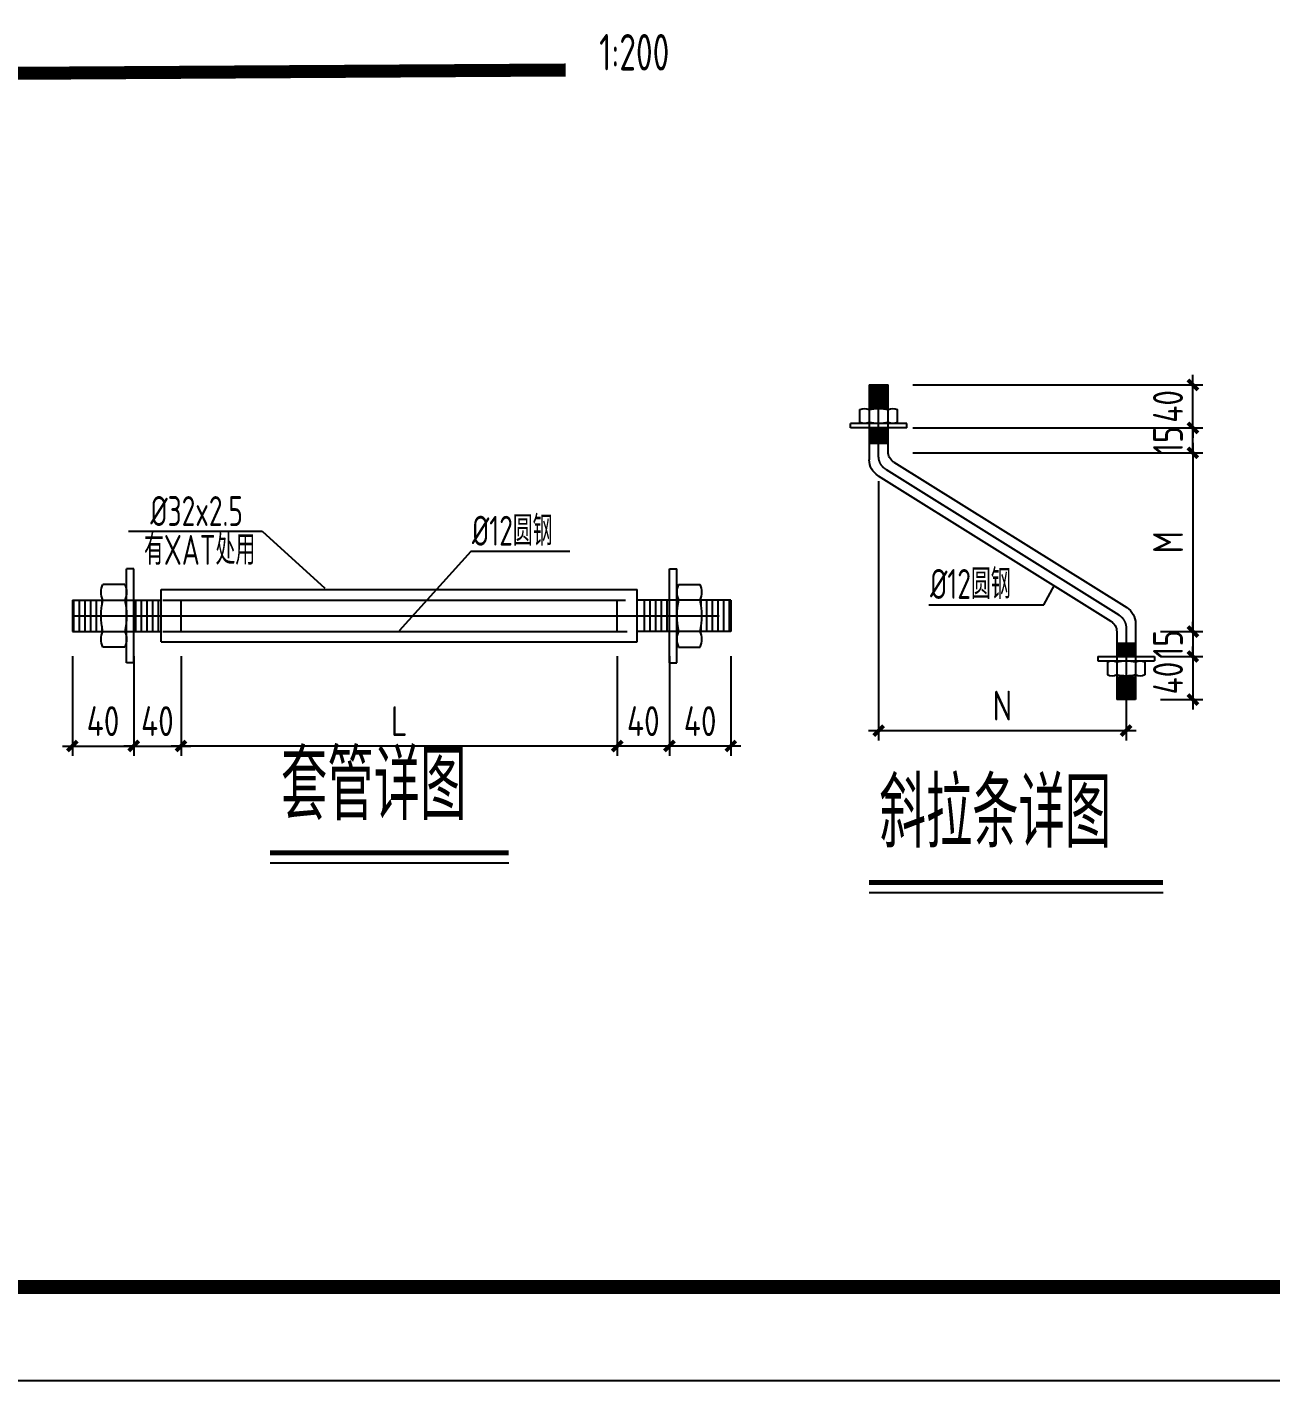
# Model space of a CAD drawing. Extents: x 180850 to 1399066, y 113487 to 334416.
# Drawn here: x 1079117 to 1097858, y 136382 to 156780 of the extents above; entities that cross this region are included whole.
import ezdxf
from ezdxf.enums import TextEntityAlignment as Align

# ---------------------------------------------------------------- set-up
doc = ezdxf.new("R2010")
doc.units = 0
doc.header["$LTSCALE"] = 1000
doc.linetypes.add('ACAD_ISO04W100', pattern=[30.5, 24, -3, 0.5, -3])
for name, color, linetype in [('DIM', 146, 'Continuous'), ('DIM_SYMB', 3, 'Continuous'), ('NUM', 7, 'Continuous'), ('PUB_TITLE', 4, 'Continuous'), ('PZ', 202, 'Continuous'), ('THIN', 7, 'Continuous'), ('引出线', 3, 'Continuous'), ('轴线', 8, 'ACAD_ISO04W100')]:
    doc.layers.add(name, color=color, linetype=linetype)
doc.styles.add('TSSD_Dimension', font='Tssdeng.shx', dxfattribs={"width": 0.8, "bigfont": 'hztxt.shx'})
doc.styles.add('TSSD_Norm', font='tssdeng.shx', dxfattribs={"bigfont": 'hztxt.shx'})
doc.styles.add('标准字体', font='tssdeng.shx', dxfattribs={"width": 0.7, "bigfont": 'tssdchn.shx'})
doc.dimstyles.new('TSSD_15_150', dxfattribs={"dimtxt": 450, "dimasz": 150, "dimexe": 150, "dimexo": 375, "dimgap": 150, "dimtad": 1, "dimdec": 0, "dimlfac": 0.1, "dimzin": 0, "dimdsep": 46, "dimtxsty": 'TSSD_Dimension', "dimblk": 'ARCHTICK', "dimblk1": 'ARCHTICK', "dimblk2": 'ARCHTICK', "dimcen": 0, "dimdle": 150, "dimclrt": 7, "dimadec": 0, "dimazin": 0, "dimtfac": 1, "dimtdec": 0, "dimtix": 1, "dimtmove": 2, "dimatfit": 3, "dimfxl": 1, "dimtolj": 1, "dimtzin": 0, "dimarcsym": 0})

# ---------------------------------------------------------------- blocks, each defined once
blk = doc.blocks.new('_ArchTick')
at = {"color": 0, "linetype": 'ByBlock', "const_width": 0.4}
blk.add_lwpolyline([(-0.5, -0.5), (0.5, 0.5)], dxfattribs=at)
blk = doc.blocks.new('*D693')
at = {"layer": 'Defpoints', "color": 0, "transparency": 16777216}
for p in [(1088009, 147676), (1088795, 147676), (1088009, 145948)]:
    blk.add_point(p, dxfattribs=at)
at = {"layer": 'DIM', "color": 0, "lineweight": -2, "transparency": 16777216}
for p, q in [((1088009, 147301), (1088009, 145798)), ((1088795, 147301), (1088795, 145798)), ((1088945, 145948), (1087859, 145948))]:
    blk.add_line(p, q, dxfattribs=at)
at = {"layer": 'DIM', "color": 0, "lineweight": -2, "transparency": 16777216, "xscale": 150, "yscale": 150, "zscale": 150, "rotation": 180}
blk.add_blockref('_ArchTick', (1088009, 145948), dxfattribs=at)
at = {"layer": 'DIM', "color": 0, "lineweight": -2, "transparency": 16777216, "xscale": 150, "yscale": 150, "zscale": 150}
blk.add_blockref('_ArchTick', (1088795, 145948), dxfattribs=at)
at = {"layer": 'DIM', "color": 7, "transparency": 16777216, "insert": (1088402, 146323), "char_height": 450, "attachment_point": 5, "style": 'TSSD_Dimension'}
blk.add_mtext('\\A1;40', dxfattribs=at)
blk = doc.blocks.new('*D694')
at = {"layer": 'Defpoints', "color": 0, "transparency": 16777216}
for p in [(1088795, 147676), (1089720, 147676), (1088795, 145948)]:
    blk.add_point(p, dxfattribs=at)
at = {"layer": 'DIM', "color": 0, "lineweight": -2, "transparency": 16777216}
for p, q in [((1088795, 147301), (1088795, 145798)), ((1089720, 147301), (1089720, 145798)), ((1089870, 145948), (1088645, 145948))]:
    blk.add_line(p, q, dxfattribs=at)
at = {"layer": 'DIM', "color": 0, "lineweight": -2, "transparency": 16777216, "xscale": 150, "yscale": 150, "zscale": 150, "rotation": 180}
blk.add_blockref('_ArchTick', (1088795, 145948), dxfattribs=at)
at = {"layer": 'DIM', "color": 0, "lineweight": -2, "transparency": 16777216, "xscale": 150, "yscale": 150, "zscale": 150}
blk.add_blockref('_ArchTick', (1089720, 145948), dxfattribs=at)
at = {"layer": 'DIM', "color": 7, "transparency": 16777216, "insert": (1089258, 146323), "char_height": 450, "attachment_point": 5, "style": 'TSSD_Dimension'}
blk.add_mtext('\\A1;40', dxfattribs=at)
blk = doc.blocks.new('*D695')
at = {"layer": 'Defpoints', "color": 0, "transparency": 16777216}
for p in [(1080725, 147676), (1081437, 147676), (1081437, 145948)]:
    blk.add_point(p, dxfattribs=at)
at = {"layer": 'DIM', "color": 0, "lineweight": -2, "transparency": 16777216}
for p, q in [((1080725, 147301), (1080725, 145798)), ((1081437, 147301), (1081437, 145798)), ((1080725, 145948), (1080575, 145948)), ((1080725, 145948), (1081437, 145948)), ((1081437, 145948), (1081587, 145948))]:
    blk.add_line(p, q, dxfattribs=at)
at = {"layer": 'DIM', "color": 0, "lineweight": -2, "transparency": 16777216, "xscale": 150, "yscale": 150, "zscale": 150}
blk.add_blockref('_ArchTick', (1080725, 145948), dxfattribs=at)
at = {"layer": 'DIM', "color": 0, "lineweight": -2, "transparency": 16777216, "xscale": 150, "yscale": 150, "zscale": 150, "rotation": 180}
blk.add_blockref('_ArchTick', (1081437, 145948), dxfattribs=at)
at = {"layer": 'DIM', "color": 7, "transparency": 16777216, "insert": (1081081, 146323), "char_height": 450, "attachment_point": 5, "style": 'TSSD_Dimension'}
blk.add_mtext('\\A1;40', dxfattribs=at)
blk = doc.blocks.new('*D696')
at = {"layer": 'Defpoints', "color": 0, "transparency": 16777216}
for p in [(1079800, 147676), (1080725, 147676), (1080725, 145948)]:
    blk.add_point(p, dxfattribs=at)
at = {"layer": 'DIM', "color": 0, "lineweight": -2, "transparency": 16777216}
for p, q in [((1079800, 147301), (1079800, 145798)), ((1080725, 147301), (1080725, 145798)), ((1079650, 145948), (1080875, 145948))]:
    blk.add_line(p, q, dxfattribs=at)
at = {"layer": 'DIM', "color": 0, "lineweight": -2, "transparency": 16777216, "xscale": 150, "yscale": 150, "zscale": 150, "rotation": 180}
blk.add_blockref('_ArchTick', (1079800, 145948), dxfattribs=at)
at = {"layer": 'DIM', "color": 0, "lineweight": -2, "transparency": 16777216, "xscale": 150, "yscale": 150, "zscale": 150}
blk.add_blockref('_ArchTick', (1080725, 145948), dxfattribs=at)
at = {"layer": 'DIM', "color": 7, "transparency": 16777216, "insert": (1080262, 146323), "char_height": 450, "attachment_point": 5, "style": 'TSSD_Dimension'}
blk.add_mtext('\\A1;40', dxfattribs=at)
blk = doc.blocks.new('*D697')
at = {"layer": 'Defpoints', "color": 0, "transparency": 16777216}
for p in [(1081437, 147676), (1088009, 147676), (1081437, 145948)]:
    blk.add_point(p, dxfattribs=at)
at = {"layer": 'DIM', "color": 0, "lineweight": -2, "transparency": 16777216}
for p, q in [((1081437, 147301), (1081437, 145798)), ((1088009, 147301), (1088009, 145798)), ((1088159, 145948), (1081287, 145948))]:
    blk.add_line(p, q, dxfattribs=at)
at = {"layer": 'DIM', "color": 0, "lineweight": -2, "transparency": 16777216, "xscale": 150, "yscale": 150, "zscale": 150, "rotation": 180}
blk.add_blockref('_ArchTick', (1081437, 145948), dxfattribs=at)
at = {"layer": 'DIM', "color": 0, "lineweight": -2, "transparency": 16777216, "xscale": 150, "yscale": 150, "zscale": 150}
blk.add_blockref('_ArchTick', (1088009, 145948), dxfattribs=at)
at = {"layer": 'DIM', "color": 7, "transparency": 16777216, "insert": (1084723, 146323), "char_height": 450, "attachment_point": 5, "style": 'TSSD_Dimension'}
blk.add_mtext('\\A1;L', dxfattribs=at)
blk = doc.blocks.new('*D698')
at = {"layer": 'Defpoints', "color": 0, "transparency": 16777216}
for p in [(1095818, 147671), (1096038, 147297), (1096682, 147297)]:
    blk.add_point(p, dxfattribs=at)
at = {"layer": 'DIM', "color": 0, "lineweight": -2, "transparency": 16777216}
for p, q in [((1096682, 147671), (1096682, 147821)), ((1096193, 147671), (1096832, 147671)), ((1096682, 147671), (1096682, 147297)), ((1096413, 147297), (1096832, 147297)), ((1096682, 147297), (1096682, 147147))]:
    blk.add_line(p, q, dxfattribs=at)
at = {"layer": 'DIM', "color": 0, "lineweight": -2, "transparency": 16777216, "xscale": 150, "yscale": 150, "zscale": 150}
for p, rotation in [((1096682, 147671), 270), ((1096682, 147297), 90)]:
    blk.add_blockref('_ArchTick', p, dxfattribs=dict(at, rotation=rotation))
at = {"layer": 'DIM', "color": 7, "transparency": 16777216, "insert": (1096307, 147484), "char_height": 450, "attachment_point": 5, "rotation": 90, "style": 'TSSD_Dimension'}
blk.add_mtext('\\A1;15', dxfattribs=at)
blk = doc.blocks.new('*D699')
at = {"layer": 'Defpoints', "color": 0, "transparency": 16777216}
for p in [(1095818, 147297), (1095818, 146648), (1096682, 146648)]:
    blk.add_point(p, dxfattribs=at)
at = {"layer": 'DIM', "color": 0, "lineweight": -2, "transparency": 16777216}
for p, q in [((1096193, 147297), (1096832, 147297)), ((1096682, 147297), (1096682, 147447)), ((1096682, 147297), (1096682, 146648)), ((1096193, 146648), (1096832, 146648)), ((1096682, 146648), (1096682, 146498))]:
    blk.add_line(p, q, dxfattribs=at)
at = {"layer": 'DIM', "color": 0, "lineweight": -2, "transparency": 16777216, "xscale": 150, "yscale": 150, "zscale": 150}
for p, rotation in [((1096682, 147297), 270), ((1096682, 146648), 90)]:
    blk.add_blockref('_ArchTick', p, dxfattribs=dict(at, rotation=rotation))
at = {"layer": 'DIM', "color": 7, "transparency": 16777216, "insert": (1096307, 146972), "char_height": 450, "attachment_point": 5, "rotation": 90, "style": 'TSSD_Dimension'}
blk.add_mtext('\\A1;40', dxfattribs=at)
blk = doc.blocks.new('*D700')
at = {"layer": 'Defpoints', "color": 0, "transparency": 16777216}
for p in [(1091947, 150314), (1095676, 147185), (1095676, 146180)]:
    blk.add_point(p, dxfattribs=at)
at = {"layer": 'DIM', "color": 0, "lineweight": -2, "transparency": 16777216}
for p, q in [((1091947, 149939), (1091947, 146030)), ((1095676, 146810), (1095676, 146030)), ((1091797, 146180), (1095826, 146180))]:
    blk.add_line(p, q, dxfattribs=at)
at = {"layer": 'DIM', "color": 0, "lineweight": -2, "transparency": 16777216, "xscale": 150, "yscale": 150, "zscale": 150, "rotation": 180}
blk.add_blockref('_ArchTick', (1091947, 146180), dxfattribs=at)
at = {"layer": 'DIM', "color": 0, "lineweight": -2, "transparency": 16777216, "xscale": 150, "yscale": 150, "zscale": 150}
blk.add_blockref('_ArchTick', (1095676, 146180), dxfattribs=at)
at = {"layer": 'DIM', "color": 7, "transparency": 16777216, "insert": (1093812, 146555), "char_height": 450, "attachment_point": 5, "style": 'TSSD_Dimension'}
blk.add_mtext('\\A1;N', dxfattribs=at)
blk = doc.blocks.new('*D701')
at = {"layer": 'Defpoints', "color": 0, "transparency": 16777216}
for p in [(1092089, 150366), (1095818, 147671), (1096682, 147671)]:
    blk.add_point(p, dxfattribs=at)
at = {"layer": 'DIM', "color": 0, "lineweight": -2, "transparency": 16777216}
for p, q in [((1092464, 150366), (1096832, 150366)), ((1096682, 150516), (1096682, 147521)), ((1096193, 147671), (1096832, 147671))]:
    blk.add_line(p, q, dxfattribs=at)
at = {"layer": 'DIM', "color": 0, "lineweight": -2, "transparency": 16777216, "xscale": 150, "yscale": 150, "zscale": 150}
for p, rotation in [((1096682, 150366), 90), ((1096682, 147671), 270)]:
    blk.add_blockref('_ArchTick', p, dxfattribs=dict(at, rotation=rotation))
at = {"layer": 'DIM', "color": 7, "transparency": 16777216, "insert": (1096307, 149019), "char_height": 450, "attachment_point": 5, "rotation": 90, "style": 'TSSD_Dimension'}
blk.add_mtext('\\A1;M', dxfattribs=at)
blk = doc.blocks.new('*D702')
at = {"layer": 'Defpoints', "color": 0, "transparency": 16777216}
for p in [(1092305, 150740), (1096682, 150740), (1092089, 150366)]:
    blk.add_point(p, dxfattribs=at)
at = {"layer": 'DIM', "color": 0, "lineweight": -2, "transparency": 16777216}
for p, q in [((1096682, 150740), (1096682, 150890)), ((1092680, 150740), (1096832, 150740)), ((1096682, 150366), (1096682, 150740)), ((1092464, 150366), (1096832, 150366)), ((1096682, 150366), (1096682, 150216))]:
    blk.add_line(p, q, dxfattribs=at)
at = {"layer": 'DIM', "color": 0, "lineweight": -2, "transparency": 16777216, "xscale": 150, "yscale": 150, "zscale": 150}
for p, rotation in [((1096682, 150740), 270), ((1096682, 150366), 90)]:
    blk.add_blockref('_ArchTick', p, dxfattribs=dict(at, rotation=rotation))
at = {"layer": 'DIM', "color": 7, "transparency": 16777216, "insert": (1096307, 150553), "char_height": 450, "attachment_point": 5, "rotation": 90, "style": 'TSSD_Dimension'}
blk.add_mtext('\\A1;15', dxfattribs=at)
blk = doc.blocks.new('*D703')
at = {"layer": 'Defpoints', "color": 0, "transparency": 16777216}
for p in [(1092089, 151389), (1096682, 151389), (1092089, 150740)]:
    blk.add_point(p, dxfattribs=at)
at = {"layer": 'DIM', "color": 0, "lineweight": -2, "transparency": 16777216}
for p, q in [((1092464, 151389), (1096832, 151389)), ((1096682, 151389), (1096682, 151539)), ((1096682, 150740), (1096682, 151389)), ((1092464, 150740), (1096832, 150740)), ((1096682, 150740), (1096682, 150590))]:
    blk.add_line(p, q, dxfattribs=at)
at = {"layer": 'DIM', "color": 0, "lineweight": -2, "transparency": 16777216, "xscale": 150, "yscale": 150, "zscale": 150}
for p, rotation in [((1096682, 151389), 270), ((1096682, 150740), 90)]:
    blk.add_blockref('_ArchTick', p, dxfattribs=dict(at, rotation=rotation))
at = {"layer": 'DIM', "color": 7, "transparency": 16777216, "insert": (1096307, 151065), "char_height": 450, "attachment_point": 5, "rotation": 90, "style": 'TSSD_Dimension'}
blk.add_mtext('\\A1;40', dxfattribs=at)

msp = doc.modelspace()

# ---------------------------------------------------------------- hatches: boundary and pattern name
at = {"layer": 'PZ'}
h = msp.add_hatch(dxfattribs=at)
h.set_pattern_fill('ANSI31', color=256, scale=5.24401, angle=135, style=0)
h.set_pattern_definition([(360, (-125987.457, 2988565.14), (3e-15, -29.9695162), [])])
edge = h.paths.add_edge_path()
edge.add_line((1091947.26, 151389.49), (1091947.26, 151034.32))
edge.add_ellipse((1091947.26, 150403.34), major_axis=(-446.17, 446.17), ratio=1, start_angle=-45, end_angle=-32.032716)
edge.add_line((1091805.67, 151018.22), (1091805.67, 151389.49))
edge.add_line((1091805.67, 151389.49), (1091947.26, 151389.49))
edge = h.paths.add_edge_path()
edge.add_line((1092088.85, 151389.49), (1092088.85, 151018.22))
edge.add_ellipse((1091947.26, 150403.34), major_axis=(-446.17, 446.17), ratio=1, start_angle=-57.967284, end_angle=-45)
edge.add_line((1091947.26, 151034.32), (1091947.26, 151389.49))
edge.add_line((1091947.26, 151389.49), (1092088.85, 151389.49))
h.paths.add_polyline_path([(1091947.26, 150739.9), (1091947.26, 150511.89), (1091805.67, 150511.89), (1091805.67, 150739.9)])
h.paths.add_polyline_path([(1092088.85, 150739.9), (1092088.85, 150511.89), (1091947.26, 150511.89), (1091947.26, 150739.9)])
h = msp.add_hatch(color=256, dxfattribs=at)
edge = h.paths.add_edge_path()
edge.add_line((1091805.67, 151018.22), (1091805.67, 151034.32))
edge.add_line((1091805.67, 151034.32), (1091947.26, 151034.32))
edge.add_ellipse((1091947.26, 150403.34), major_axis=(446.17, 446.17), ratio=1, start_angle=45, end_angle=57.967284)
edge = h.paths.add_edge_path()
edge.add_ellipse((1091734.88, 150870.54), major_axis=(-115.81, 115.81), ratio=1, start_angle=-70.610722, end_angle=-45)
edge.add_line((1091734.88, 151034.32), (1091805.67, 151034.32))
edge.add_line((1091805.67, 151034.32), (1091805.67, 151018.22))
h = msp.add_hatch(color=256, dxfattribs=at)
edge = h.paths.add_edge_path()
edge.add_line((1092088.85, 151018.22), (1092088.85, 151034.32))
edge.add_line((1092088.85, 151034.32), (1091947.26, 151034.32))
edge.add_ellipse((1091947.26, 150403.34), major_axis=(-446.17, 446.17), ratio=1, start_angle=302.032716, end_angle=315, ccw=False)
edge = h.paths.add_edge_path()
edge.add_ellipse((1092159.65, 150870.54), major_axis=(115.81, 115.81), ratio=1, start_angle=405, end_angle=430.610722, ccw=False)
edge.add_line((1092159.65, 151034.32), (1092088.85, 151034.32))
edge.add_line((1092088.85, 151034.32), (1092088.85, 151018.22))
h = msp.add_hatch(color=256, dxfattribs=at)
edge = h.paths.add_edge_path()
edge.add_line((1091805.67, 150822.06), (1091805.67, 150805.97))
edge.add_line((1091805.67, 150805.97), (1091947.26, 150805.97))
edge.add_ellipse((1091947.26, 151436.95), major_axis=(446.17, 446.17), ratio=1, start_angle=212.032716, end_angle=225, ccw=False)
edge = h.paths.add_edge_path()
edge.add_ellipse((1091734.88, 150969.75), major_axis=(-115.81, 115.81), ratio=1, start_angle=135, end_angle=160.610722, ccw=False)
edge.add_line((1091734.88, 150805.97), (1091805.67, 150805.97))
edge.add_line((1091805.67, 150805.97), (1091805.67, 150822.06))
h = msp.add_hatch(color=256, dxfattribs=at)
edge = h.paths.add_edge_path()
edge.add_line((1092088.85, 150822.06), (1092088.85, 150805.97))
edge.add_line((1092088.85, 150805.97), (1091947.26, 150805.97))
edge.add_ellipse((1091947.26, 151436.95), major_axis=(-446.17, 446.17), ratio=1, start_angle=135, end_angle=147.967284)
edge = h.paths.add_edge_path()
edge.add_ellipse((1092159.65, 150969.75), major_axis=(115.81, 115.81), ratio=1, start_angle=199.389278, end_angle=225)
edge.add_line((1092159.65, 150805.97), (1092088.85, 150805.97))
edge.add_line((1092088.85, 150805.97), (1092088.85, 150822.06))
h = msp.add_hatch(dxfattribs=at)
h.set_pattern_fill('ANSI31', color=256, scale=26.84933, angle=45, style=0)
h.set_pattern_definition([(90, (4761962.65, 2881027.74), (-85.2466239, 1e-14), [])])
edge = h.paths.add_edge_path()
edge.add_ellipse((1081285.89, 147911.5), major_axis=(743.62, 743.62), ratio=1, start_angle=122.032716, end_angle=135, ccw=False)
edge.add_line((1080261.08, 148147.48), (1079799.63, 148147.48))
edge.add_line((1079799.63, 148147.48), (1079799.63, 147911.5))
edge.add_line((1079799.63, 147911.5), (1080234.26, 147911.5))
edge = h.paths.add_edge_path()
edge.add_ellipse((1081285.89, 147911.5), major_axis=(743.62, 743.62), ratio=1, start_angle=135, end_angle=147.967284, ccw=False)
edge.add_line((1080234.26, 147911.5), (1079799.63, 147911.5))
edge.add_line((1079799.63, 147911.5), (1079799.63, 147675.52))
edge.add_line((1079799.63, 147675.52), (1080261.08, 147675.52))
h.paths.add_polyline_path([(1080882.28, 148147.48), (1080724.96, 148147.48), (1080724.96, 147911.5), (1080882.28, 147911.5)])
h.paths.add_polyline_path([(1080882.28, 147911.5), (1080724.96, 147911.5), (1080724.96, 147675.52), (1080882.28, 147675.52)])
h.paths.add_polyline_path([(1081143.29, 148147.48), (1080882.28, 148147.48), (1080882.28, 147911.5), (1081143.29, 147911.5)])
h.paths.add_polyline_path([(1081143.29, 147911.5), (1080882.28, 147911.5), (1080882.28, 147675.52), (1081143.29, 147675.52)])
h = msp.add_hatch(color=256, dxfattribs=at)
edge = h.paths.add_edge_path()
edge.add_line((1080261.08, 148147.48), (1080234.26, 148147.48))
edge.add_line((1080234.26, 148147.48), (1080234.26, 147911.5))
edge.add_ellipse((1081285.89, 147911.5), major_axis=(-743.62, 743.62), ratio=1, start_angle=32.032716, end_angle=45, ccw=False)
edge = h.paths.add_edge_path()
edge.add_ellipse((1080507.23, 148265.47), major_axis=(-193.02, 193.02), ratio=1, start_angle=45, end_angle=70.610722, ccw=False)
edge.add_line((1080234.26, 148265.47), (1080234.26, 148147.48))
edge.add_line((1080234.26, 148147.48), (1080261.08, 148147.48))
h = msp.add_hatch(color=256, dxfattribs=at)
edge = h.paths.add_edge_path()
edge.add_line((1080588.01, 148147.48), (1080614.83, 148147.48))
edge.add_line((1080614.83, 148147.48), (1080614.83, 147911.5))
edge.add_ellipse((1079563.2, 147911.5), major_axis=(743.62, 743.62), ratio=1, start_angle=315, end_angle=327.967284)
edge = h.paths.add_edge_path()
edge.add_ellipse((1080341.87, 148265.47), major_axis=(193.02, 193.02), ratio=1, start_angle=289.389278, end_angle=315)
edge.add_line((1080614.83, 148265.47), (1080614.83, 148147.48))
edge.add_line((1080614.83, 148147.48), (1080588.01, 148147.48))
h = msp.add_hatch(dxfattribs=at)
h.set_pattern_fill('ANSI31', color=256, scale=26.84933, angle=45, style=0)
h.set_pattern_definition([(90, (-2592442.64, 2881027.74), (85.2466239, 1e-14), [])])
edge = h.paths.add_edge_path()
edge.add_ellipse((1088234.12, 147911.5), major_axis=(-743.62, 743.62), ratio=1, start_angle=225, end_angle=237.967284)
edge.add_line((1089258.93, 148147.48), (1089720.38, 148147.48))
edge.add_line((1089720.38, 148147.48), (1089720.38, 147911.5))
edge.add_line((1089720.38, 147911.5), (1089285.75, 147911.5))
edge = h.paths.add_edge_path()
edge.add_ellipse((1088234.12, 147911.5), major_axis=(-743.62, 743.62), ratio=1, start_angle=212.032716, end_angle=225)
edge.add_line((1089285.75, 147911.5), (1089720.38, 147911.5))
edge.add_line((1089720.38, 147911.5), (1089720.38, 147675.52))
edge.add_line((1089720.38, 147675.52), (1089258.93, 147675.52))
h.paths.add_polyline_path([(1088637.74, 148147.48), (1088795.06, 148147.48), (1088795.06, 147911.5), (1088637.74, 147911.5)])
h.paths.add_polyline_path([(1088637.74, 147911.5), (1088795.06, 147911.5), (1088795.06, 147675.52), (1088637.74, 147675.52)])
h.paths.add_polyline_path([(1088376.73, 148147.48), (1088637.74, 148147.48), (1088637.74, 147911.5), (1088376.73, 147911.5)])
h.paths.add_polyline_path([(1088376.73, 147911.5), (1088637.74, 147911.5), (1088637.74, 147675.52), (1088376.73, 147675.52)])
h = msp.add_hatch(color=256, dxfattribs=at)
edge = h.paths.add_edge_path()
edge.add_line((1088932, 148147.48), (1088905.18, 148147.48))
edge.add_line((1088905.18, 148147.48), (1088905.18, 147911.5))
edge.add_ellipse((1089956.81, 147911.5), major_axis=(-743.62, 743.62), ratio=1, start_angle=32.032716, end_angle=45, ccw=False)
edge = h.paths.add_edge_path()
edge.add_ellipse((1089178.15, 148265.47), major_axis=(-193.02, 193.02), ratio=1, start_angle=45, end_angle=70.610722, ccw=False)
edge.add_line((1088905.18, 148265.47), (1088905.18, 148147.48))
edge.add_line((1088905.18, 148147.48), (1088932, 148147.48))
h = msp.add_hatch(color=256, dxfattribs=at)
edge = h.paths.add_edge_path()
edge.add_line((1089258.93, 148147.48), (1089285.75, 148147.48))
edge.add_line((1089285.75, 148147.48), (1089285.75, 147911.5))
edge.add_ellipse((1088234.12, 147911.5), major_axis=(743.62, 743.62), ratio=1, start_angle=315, end_angle=327.967284)
edge = h.paths.add_edge_path()
edge.add_ellipse((1089012.79, 148265.47), major_axis=(193.02, 193.02), ratio=1, start_angle=289.389278, end_angle=315)
edge.add_line((1089285.75, 148265.47), (1089285.75, 148147.48))
edge.add_line((1089285.75, 148147.48), (1089258.93, 148147.48))
h = msp.add_hatch(color=256, dxfattribs=at)
edge = h.paths.add_edge_path()
edge.add_line((1080261.08, 147675.52), (1080234.26, 147675.52))
edge.add_line((1080234.26, 147675.52), (1080234.26, 147911.5))
edge.add_ellipse((1081285.89, 147911.5), major_axis=(743.62, 743.62), ratio=1, start_angle=135, end_angle=147.967284)
edge = h.paths.add_edge_path()
edge.add_ellipse((1080507.23, 147557.53), major_axis=(193.02, 193.02), ratio=1, start_angle=109.389278, end_angle=135)
edge.add_line((1080234.26, 147557.53), (1080234.26, 147675.52))
edge.add_line((1080234.26, 147675.52), (1080261.08, 147675.52))
h = msp.add_hatch(color=256, dxfattribs=at)
edge = h.paths.add_edge_path()
edge.add_line((1080588.01, 147675.52), (1080614.83, 147675.52))
edge.add_line((1080614.83, 147675.52), (1080614.83, 147911.5))
edge.add_ellipse((1079563.2, 147911.5), major_axis=(-743.62, 743.62), ratio=1, start_angle=212.032716, end_angle=225, ccw=False)
edge = h.paths.add_edge_path()
edge.add_ellipse((1080341.87, 147557.53), major_axis=(-193.02, 193.02), ratio=1, start_angle=225, end_angle=250.610722, ccw=False)
edge.add_line((1080614.83, 147557.53), (1080614.83, 147675.52))
edge.add_line((1080614.83, 147675.52), (1080588.01, 147675.52))
h = msp.add_hatch(color=256, dxfattribs=at)
edge = h.paths.add_edge_path()
edge.add_line((1088932, 147675.52), (1088905.18, 147675.52))
edge.add_line((1088905.18, 147675.52), (1088905.18, 147911.5))
edge.add_ellipse((1089956.81, 147911.5), major_axis=(743.62, 743.62), ratio=1, start_angle=135, end_angle=147.967284)
edge = h.paths.add_edge_path()
edge.add_ellipse((1089178.15, 147557.53), major_axis=(193.02, 193.02), ratio=1, start_angle=109.389278, end_angle=135)
edge.add_line((1088905.18, 147557.53), (1088905.18, 147675.52))
edge.add_line((1088905.18, 147675.52), (1088932, 147675.52))
h = msp.add_hatch(color=256, dxfattribs=at)
edge = h.paths.add_edge_path()
edge.add_line((1089258.93, 147675.52), (1089285.75, 147675.52))
edge.add_line((1089285.75, 147675.52), (1089285.75, 147911.5))
edge.add_ellipse((1088234.12, 147911.5), major_axis=(-743.62, 743.62), ratio=1, start_angle=212.032716, end_angle=225, ccw=False)
edge = h.paths.add_edge_path()
edge.add_ellipse((1089012.79, 147557.53), major_axis=(-193.02, 193.02), ratio=1, start_angle=225, end_angle=250.610722, ccw=False)
edge.add_line((1089285.75, 147557.53), (1089285.75, 147675.52))
edge.add_line((1089285.75, 147675.52), (1089258.93, 147675.52))
h = msp.add_hatch(dxfattribs=at)
h.set_pattern_fill('ANSI31', color=256, scale=5.24401, angle=135, style=0)
h.set_pattern_definition([(180, (2313611.097, -2690528.115), (-3e-15, 29.9695162), [])])
edge = h.paths.add_edge_path()
edge.add_line((1095676.38, 146647.54), (1095676.38, 147002.71))
edge.add_ellipse((1095676.38, 147633.69), major_axis=(-446.17, 446.17), ratio=1, start_angle=135, end_angle=147.967284)
edge.add_line((1095817.97, 147018.8), (1095817.97, 146647.54))
edge.add_line((1095817.97, 146647.54), (1095676.38, 146647.54))
edge = h.paths.add_edge_path()
edge.add_line((1095534.79, 146647.54), (1095534.79, 147018.8))
edge.add_ellipse((1095676.38, 147633.69), major_axis=(446.17, 446.17), ratio=1, start_angle=212.032716, end_angle=225)
edge.add_line((1095676.38, 147002.71), (1095676.38, 146647.54))
edge.add_line((1095676.38, 146647.54), (1095534.79, 146647.54))
h.paths.add_polyline_path([(1095676.38, 147297.13), (1095676.38, 147525.13), (1095817.97, 147525.13), (1095817.97, 147297.13)])
h.paths.add_polyline_path([(1095534.79, 147297.13), (1095534.79, 147525.13), (1095676.38, 147525.13), (1095676.38, 147297.13)])
h = msp.add_hatch(color=256, dxfattribs=at)
edge = h.paths.add_edge_path()
edge.add_line((1095534.79, 147214.96), (1095534.79, 147231.05))
edge.add_line((1095534.79, 147231.05), (1095676.38, 147231.05))
edge.add_ellipse((1095676.38, 146600.07), major_axis=(446.17, 446.17), ratio=1, start_angle=45, end_angle=57.967284)
edge = h.paths.add_edge_path()
edge.add_ellipse((1095464, 147067.27), major_axis=(-115.81, 115.81), ratio=1, start_angle=-70.610722, end_angle=-45)
edge.add_line((1095464, 147231.05), (1095534.79, 147231.05))
edge.add_line((1095534.79, 147231.05), (1095534.79, 147214.96))
h = msp.add_hatch(color=256, dxfattribs=at)
edge = h.paths.add_edge_path()
edge.add_line((1095817.97, 147214.96), (1095817.97, 147231.05))
edge.add_line((1095817.97, 147231.05), (1095676.38, 147231.05))
edge.add_ellipse((1095676.38, 146600.07), major_axis=(-446.17, 446.17), ratio=1, start_angle=302.032716, end_angle=315, ccw=False)
edge = h.paths.add_edge_path()
edge.add_ellipse((1095888.76, 147067.27), major_axis=(115.81, 115.81), ratio=1, start_angle=405, end_angle=430.610722, ccw=False)
edge.add_line((1095888.76, 147231.05), (1095817.97, 147231.05))
edge.add_line((1095817.97, 147231.05), (1095817.97, 147214.96))
h = msp.add_hatch(color=256, dxfattribs=at)
edge = h.paths.add_edge_path()
edge.add_line((1095534.79, 147018.8), (1095534.79, 147002.71))
edge.add_line((1095534.79, 147002.71), (1095676.38, 147002.71))
edge.add_ellipse((1095676.38, 147633.69), major_axis=(446.17, 446.17), ratio=1, start_angle=212.032716, end_angle=225, ccw=False)
edge = h.paths.add_edge_path()
edge.add_ellipse((1095464, 147166.49), major_axis=(-115.81, 115.81), ratio=1, start_angle=135, end_angle=160.610722, ccw=False)
edge.add_line((1095464, 147002.71), (1095534.79, 147002.71))
edge.add_line((1095534.79, 147002.71), (1095534.79, 147018.8))
h = msp.add_hatch(color=256, dxfattribs=at)
edge = h.paths.add_edge_path()
edge.add_line((1095817.97, 147018.8), (1095817.97, 147002.71))
edge.add_line((1095817.97, 147002.71), (1095676.38, 147002.71))
edge.add_ellipse((1095676.38, 147633.69), major_axis=(-446.17, 446.17), ratio=1, start_angle=135, end_angle=147.967284)
edge = h.paths.add_edge_path()
edge.add_ellipse((1095888.76, 147166.49), major_axis=(115.81, 115.81), ratio=1, start_angle=199.389278, end_angle=225)
edge.add_line((1095888.76, 147002.71), (1095817.97, 147002.71))
edge.add_line((1095817.97, 147002.71), (1095817.97, 147018.8))

# ---------------------------------------------------------------- linework, layer by layer
at = {"layer": 'DIM_SYMB', "const_width": 196}
msp.add_lwpolyline([(1077286.73, 156073.09), (1087233.32, 156133.4)], dxfattribs=at)
at = {"layer": 'NUM', "const_width": 75}
for points in [[(1082778.88, 144339.85), (1086373.68, 144339.85)], [(1091803.7, 143891.52), (1096231.88, 143891.52)]]:
    msp.add_lwpolyline(points, dxfattribs=at)
at = {"layer": 'NUM'}
for points in [[(1082778.88, 144189.85), (1086373.68, 144189.85)], [(1091803.7, 143741.52), (1096231.88, 143741.52)]]:
    msp.add_lwpolyline(points, dxfattribs=at)
at = {"layer": 'PUB_TITLE'}
msp.add_lwpolyline([(1041333.16, 220381.89), (1189933.16, 220381.89), (1189933.16, 136381.97), (1041333.16, 136381.97)], close=True, dxfattribs=at)
at = {"layer": 'PUB_TITLE', "const_width": 212.12}
msp.add_lwpolyline([(1044868.51, 137796.11), (1044868.51, 218967.75), (1188519.02, 218967.75), (1188519.02, 137796.11)], close=True, dxfattribs=at)
at = {"layer": 'PZ'}
for p, q in [((1091805.67, 151389.49), (1091805.67, 150261.41)), ((1091805.67, 151389.49), (1092088.85, 151389.49)), ((1092088.85, 150366.08), (1092088.85, 151389.49)), ((1091664.09, 150822.06), (1091664.09, 151018.22)), ((1092230.44, 150822.06), (1092230.44, 151018.22)), ((1091522.5, 150739.9), (1091522.5, 150805.97)), ((1092372.03, 150805.97), (1091522.5, 150805.97)), ((1092372.03, 150739.9), (1092372.03, 150805.97)), ((1092372.03, 150739.9), (1091522.5, 150739.9)), ((1092177.64, 150224.49), (1095684.78, 148034.34)), ((1091938.86, 150021.22), (1095446, 147831.07)), ((1080724.96, 148619.44), (1080614.83, 148619.44)), ((1080614.83, 147203.56), (1080614.83, 148619.44)), ((1080724.96, 147203.56), (1080724.96, 148619.44)), ((1088795.06, 148619.44), (1088905.18, 148619.44)), ((1088795.06, 147203.56), (1088795.06, 148619.44)), ((1088905.18, 147203.56), (1088905.18, 148619.44)), ((1080588.01, 148383.46), (1080261.08, 148383.46)), ((1081135.76, 147518.2), (1081135.76, 148304.8)), ((1081135.76, 148304.8), (1088310.65, 148304.8)), ((1088310.65, 147518.2), (1088310.65, 148304.8)), ((1088932, 148383.46), (1089258.93, 148383.46)), ((1079799.63, 148147.48), (1079799.63, 147675.52)), ((1079799.63, 148147.48), (1081135.76, 148147.48)), ((1081160.44, 148147.48), (1088133.58, 148147.48)), ((1081437.41, 147675.52), (1081437.41, 148147.48)), ((1088009, 147675.52), (1088009, 148147.48)), ((1089720.38, 148147.48), (1088310.65, 148147.48)), ((1089720.38, 148147.48), (1089720.38, 147675.52)), ((1095817.97, 147794.15), (1095817.97, 146647.54)), ((1079799.63, 147675.52), (1081135.76, 147675.52)), ((1081135.76, 147518.2), (1088310.65, 147518.2)), ((1081160.44, 147675.52), (1088158.85, 147675.52)), ((1089720.38, 147675.52), (1088310.65, 147675.52)), ((1095534.79, 147670.94), (1095534.79, 146647.54)), ((1080588.01, 147439.54), (1080261.08, 147439.54)), ((1088932, 147439.54), (1089258.93, 147439.54)), ((1095251.61, 147297.13), (1095251.61, 147231.05)), ((1095251.61, 147297.13), (1096101.14, 147297.13)), ((1096101.14, 147297.13), (1096101.14, 147231.05)), ((1080724.96, 147203.56), (1080614.83, 147203.56)), ((1088795.06, 147203.56), (1088905.18, 147203.56)), ((1095251.61, 147231.05), (1096101.14, 147231.05)), ((1095393.2, 147214.96), (1095393.2, 147018.8)), ((1095959.55, 147214.96), (1095959.55, 147018.8)), ((1095817.97, 146647.54), (1095534.79, 146647.54))]:
    msp.add_line(p, q, dxfattribs=at)
at = {"layer": 'PZ', "extrusion": (0, 0, -1)}
for centre, major_axis, start_param, end_param in [((1091734.88, 150870.54), (-115.81, 115.81), 0.33840674, 1.23238959), ((1091947.26, 150403.34), (446.17, 446.17), 5.27146534, 5.72410895), ((1092159.65, 150870.54), (-115.81, 115.81), 0.33840674, 1.23238959), ((1091734.88, 150969.75), (-115.81, 115.81), 3.47999939, 4.37398225), ((1091947.26, 151436.95), (446.17, 446.17), 2.12987268, 2.5825163), ((1092159.65, 150969.75), (-115.81, 115.81), 3.47999939, 4.37398224), ((1092277.64, 150384.62), (-133.49, 133.49), 4.48521811, 5.49778714), ((1092088.85, 150261.41), (-200.24, 200.24), 4.48521811, 5.49778714), ((1080507.23, 148265.47), (-193.02, 193.02), 5.05079572, 5.94477857), ((1080341.87, 148265.47), (193.02, 193.02), 0.33840673, 1.23238959), ((1081285.89, 147911.5), (-0.01, 1051.63), 4.48607801, 4.93872162), ((1079563.2, 147911.5), (-0.01, 1051.63), 1.34448536, 1.79712897), ((1095534.79, 147794.15), (-200.24, 200.24), 1.34362546, 2.35619449), ((1095346.01, 147670.94), (-133.49, 133.49), 1.34362546, 2.35619449), ((1080507.23, 147557.53), (193.02, 193.02), 3.47999939, 4.37398224), ((1080341.87, 147557.53), (193.02, 193.02), 0.33840674, 1.23238959), ((1095464, 147067.27), (-115.81, 115.81), 0.33840674, 1.23238959), ((1095676.38, 146600.07), (446.17, 446.17), 5.27146534, 5.72410895), ((1095888.76, 147067.27), (-115.81, 115.81), 0.33840674, 1.2323896), ((1095464, 147166.49), (-115.81, 115.81), 3.47999939, 4.37398224), ((1095676.38, 147633.69), (446.17, 446.17), 2.12987268, 2.5825163), ((1095888.76, 147166.49), (-115.81, 115.81), 3.47999939, 4.37398224)]:
    msp.add_ellipse(centre, major_axis=major_axis, ratio=1, start_param=start_param, end_param=end_param, dxfattribs=at)
at = {"layer": 'PZ'}
for centre, major_axis, start_param, end_param in [((1089178.15, 148265.47), (-193.02, 193.02), 0.33840673, 1.23238959), ((1089012.79, 148265.47), (193.02, 193.02), 5.05079572, 5.94477857), ((1089956.81, 147911.5), (0.01, 1051.63), 1.34448536, 1.79712897), ((1088234.12, 147911.5), (0.01, 1051.63), 4.48607801, 4.93872162), ((1089178.15, 147557.53), (-193.02, 193.02), 0.33840674, 1.23238959), ((1089012.79, 147557.53), (-193.02, 193.02), 3.47999939, 4.37398224)]:
    msp.add_ellipse(centre, major_axis=major_axis, ratio=1, start_param=start_param, end_param=end_param, dxfattribs=at)
at = {"layer": '引出线'}
for p, q in [((1080642.98, 149184.14), (1082660.95, 149184.14)), ((1082660.95, 149184.14), (1083602.91, 148327.36)), ((1085805.02, 148878.96), (1084721.5, 147685.58)), ((1087296.99, 148878.96), (1085805.02, 148878.96)), ((1094435.48, 148074.33), (1094595.22, 148369.99)), ((1092701.23, 148074.33), (1094435.48, 148074.33))]:
    msp.add_line(p, q, dxfattribs=at)
at = {"layer": '轴线'}
for p, q in [((1091947.26, 150313.75), (1091947.26, 151389.49)), ((1092058.25, 150113.59), (1095565.39, 147923.44)), ((1079799.63, 147911.5), (1089543.31, 147911.5)), ((1095676.38, 147723.28), (1095676.38, 146647.54))]:
    msp.add_line(p, q, dxfattribs=at)
at = {"layer": '轴线', "extrusion": (0, 0, -1)}
for centre, start_param, end_param in [((1092183.24, 150313.75), 4.48521811, 5.49778714), ((1095440.4, 147723.28), 1.34362546, 2.35619449)]:
    msp.add_ellipse(centre, major_axis=(-166.86, 166.86), ratio=1, start_param=start_param, end_param=end_param, dxfattribs=at)

# ---------------------------------------------------------------- texts
at = {"layer": 'NUM', "style": 'TSSD_Norm', "width": 0.7}
msp.add_text('1:200', height=550, dxfattribs=at).set_placement((1087736.64, 156125.42))
at = {"layer": 'NUM', "style": '标准字体', "width": 0.7}
for s, p in [('套管详图', (1082942.58, 144516.78)), ('斜拉条详图', (1091960.78, 144101.52))]:
    msp.add_text(s, height=1050, dxfattribs=at).set_placement(p, align=Align.BOTTOM_LEFT)
at = {"layer": 'THIN', "style": '标准字体', "width": 0.7}
for s, p in [('%%C32x2.5', (1080975.04, 149263.2)), ('%%C12圆钢', (1085820.43, 148966.36)), ('有XAT处用', (1080878.8, 148678.2)), ('%%C12圆钢', (1092722.48, 148164.24))]:
    msp.add_text(s, height=450, dxfattribs=at).set_placement(p)

# ---------------------------------------------------------------- dimensions: what is measured, and where the dimension line sits
at = {"layer": 'DIM'}
for base, p1, p2, angle, text, picture, middle in [((1096681.81, 151389.49), (1092088.85, 150739.9), (1092088.85, 151389.49), 90, '40', '*D703', (1096306.81, 151064.69)), ((1096681.81, 150739.9), (1092088.85, 150366.08), (1092304.9, 150739.9), 90, '15', '*D702', (1096306.81, 150552.99)), ((1096681.81, 147670.94), (1092088.85, 150366.08), (1095817.97, 147670.94), 90, 'M', '*D701', (1096306.81, 149018.51)), ((1096681.81, 147297.13), (1095817.97, 147670.94), (1096037.51, 147297.13), 90, '15', '*D698', (1096306.81, 147484.03)), ((1088009, 145947.91), (1088795.06, 147675.52), (1088009, 147675.52), 180, '40', '*D693', (1088402.03, 146322.91)), ((1088795.06, 145947.91), (1089720.38, 147675.52), (1088795.06, 147675.52), 180, '40', '*D694', (1089257.72, 146322.91)), ((1096681.81, 146647.54), (1095817.97, 147297.13), (1095817.97, 146647.54), 90, '40', '*D699', (1096306.81, 146972.33))]:
    dim = msp.add_linear_dim(base=base, p1=p1, p2=p2, angle=angle, text=text, dimstyle='TSSD_15_150', dxfattribs=at)
    dim.commit()
    dim.dimension.update_dxf_attribs({"geometry": picture, "text_midpoint": middle})
for base, p1, p2, text, picture, middle in [((1095676.38, 146179.66), (1091947.26, 150313.75), (1095676.38, 147185.41), 'N', '*D700', (1093811.82, 146554.66)), ((1080724.96, 145947.91), (1079799.63, 147675.52), (1080724.96, 147675.52), '40', '*D696', (1080262.29, 146322.91)), ((1081437.41, 145947.91), (1080724.96, 147675.52), (1081437.41, 147675.52), '40', '*D695', (1081081.18, 146322.91)), ((1081437.41, 145947.91), (1088009, 147675.52), (1081437.41, 147675.52), 'L', '*D697', (1084723.21, 146322.91))]:
    dim = msp.add_linear_dim(base=base, p1=p1, p2=p2, text=text, dimstyle='TSSD_15_150', dxfattribs=at)
    dim.commit()
    dim.dimension.update_dxf_attribs({"geometry": picture, "text_midpoint": middle})

doc.saveas('drawing.dxf')
